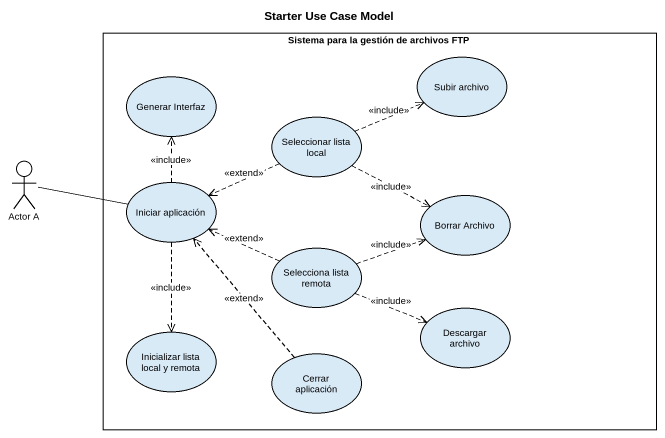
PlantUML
@startuml
title Starter Use Case Model
rectangle "Sistema para la gestión de archivos FTP" as Sistema_para_la_gestión_de {
  usecase "Subir archivo" as Subir_archivo
  usecase "Generar Interfaz" as Generar_Interfaz
  usecase "Seleccionar lista local" as Seleccionar_lista_local
  usecase "Iniciar aplicación" as Iniciar_aplicación
  usecase "Borrar Archivo" as Borrar_Archivo
  usecase "Selecciona lista remota" as Selecciona_lista_remota
  usecase "Inicializar lista local y remota" as Inicializar_lista_local_y
  usecase "Descargar archivo" as Descargar_archivo
  usecase "Cerrar aplicación" as Cerrar_aplicación
}
actor "Actor A" as Actor_A
Seleccionar_lista_local .right.> Subir_archivo : <<include>>
Seleccionar_lista_local .left.> Iniciar_aplicación : <<extend>>
Seleccionar_lista_local .right.> Borrar_Archivo : <<include>>
Actor_A -right- Iniciar_aplicación
Iniciar_aplicación .up.> Generar_Interfaz : <<include>>
Iniciar_aplicación ..> Inicializar_lista_local_y : <<include>>
Selecciona_lista_remota .left.> Iniciar_aplicación : <<extend>>
Selecciona_lista_remota .right.> Borrar_Archivo : <<include>>
Selecciona_lista_remota .right.> Descargar_archivo : <<include>>
Cerrar_aplicación .up.> Iniciar_aplicación : <<extend>>
@enduml
